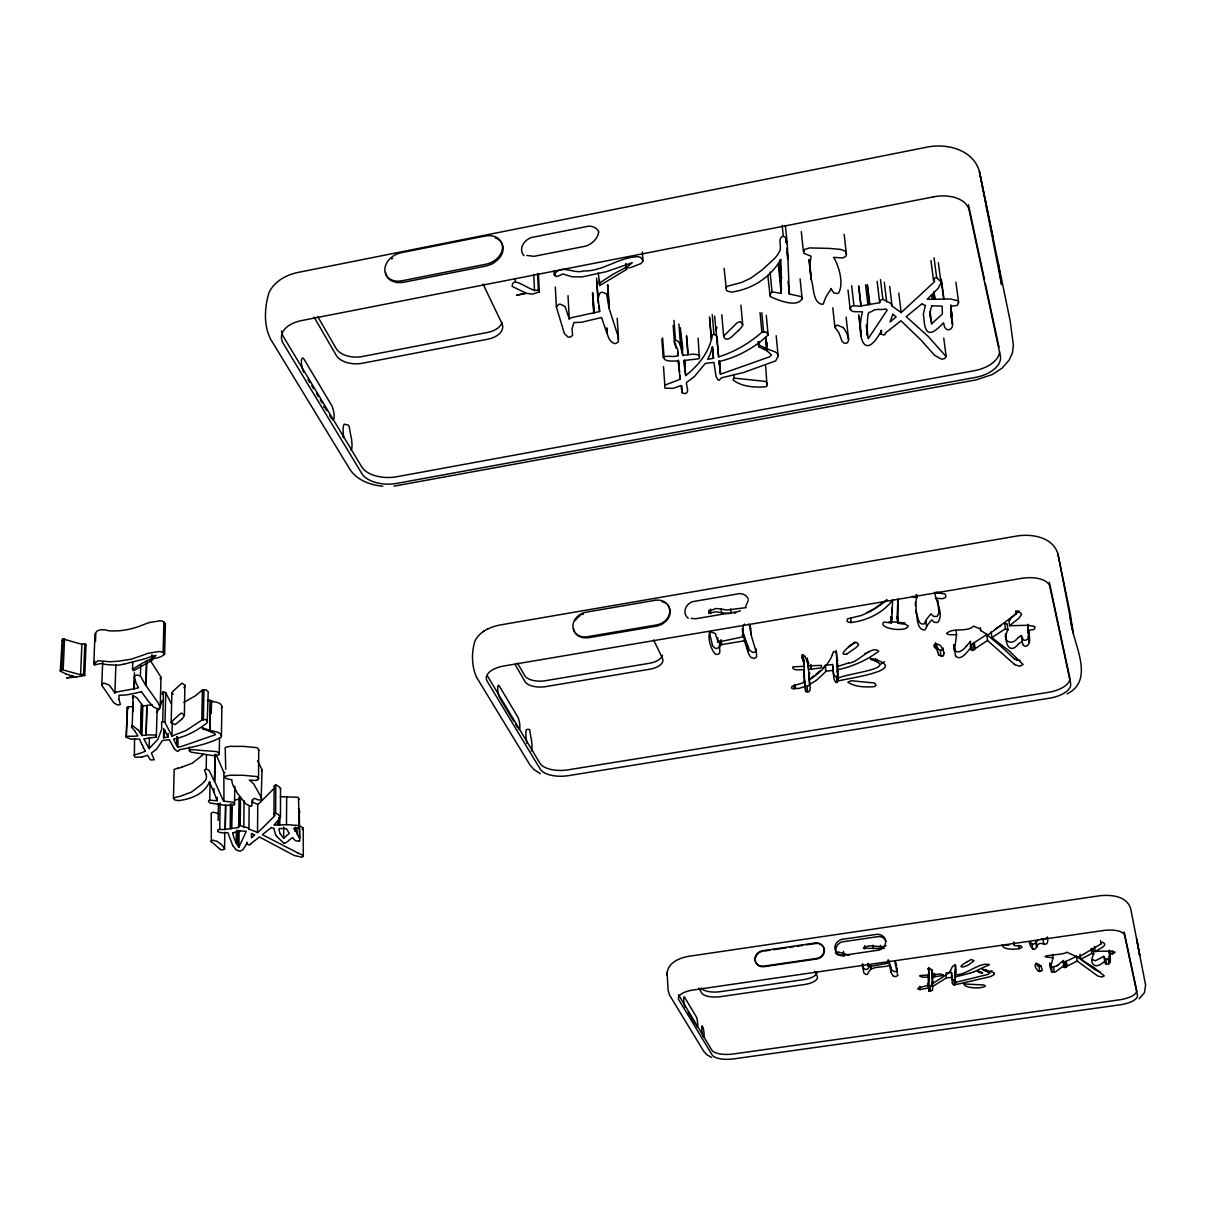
<?xml version="1.0" encoding="UTF-8"?>
<svg xmlns="http://www.w3.org/2000/svg" width="1206" height="1206" viewBox="0 0 1206 1206"><rect width="100%" height="100%" fill="white"/><g stroke="black" fill="none" stroke-linecap="round" stroke-linejoin="round"><path stroke-width="1.5" d="M295.244 831.236L295.259 827.497M295.38 831.507L295.41 827.286M295.696 827.708L296.887 833.648M296.887 828.055L297.113 833.723L299.028 837.597M280.305 796.714L297.686 797.287A3.467 1.568 -0.1 0 1 298.5 797.89L299.661 838.23M955.514 655.853L953.72 644.682M286.681 796.473L286.47 824.768L279.777 824.889M954.459 651.15L956.539 634.793L955.996 630.301M277.666 821.105L277.651 824.859L278.737 824.949L278.767 817.427M277.772 821.241L277.757 824.994L275.149 824.994A25.175 11.05 0 0 0 273.943 825.01L278.315 820.397A83.998 37.492 0.8 0 0 279.295 819.251L280.44 816.779L280.546 788.317L278.134 785.98A26.366 11.909 0.3 0 0 275.767 784.925L274.109 785.739A16.326 7.417 0 0 0 274.094 786.433L273.943 814.759L275.119 815.377L261.898 828.628A67.265 29.818 0.8 0 1 260.692 829.773L257.526 832.562A77.139 33.255 0.6 0 0 248.918 829.17L248.361 828.175A7.387 3.256 0.3 0 0 243.793 826.924M279.807 817.367L279.807 824.934L278.646 824.829M280.094 833.602A62.365 27.587 -0.6 0 1 279.099 828.507L284.752 828.567A47.049 21.075 0 0 0 286.319 828.567L289.289 833.391L283.666 838.245L283.696 827.06M809.166 678.511C810.025 681.556 810.402 688.174 805.171 685.747L804.372 680.712L805.729 691.566C813.794 694.053 808.322 681.963 809.166 678.511L809.874 678.254M280.44 816.779L278.013 814.306A26.502 11.728 0.2 0 0 275.631 813.266L275.767 784.925M252.084 799.819L252.386 803A4.025 1.809 0.4 0 0 252.16 802.653C254.18 794.89 254.511 800.121 260.315 800.075A2.472 1.116 0.3 0 0 261.159 799.729L262.034 769.624L257.496 760.715M946.65 633.436C952.303 627.271 967.091 632.713 973.574 626.125L979.935 628.823L980.825 630.632L987.985 634.959L1016.326 613.688L1015.904 610.703M257.526 832.562L257.752 804.492L260.918 801.658A66.903 30.24 0.9 0 0 262.109 800.483L274.079 788.392M258.506 778.82L258.732 749.981M897.822 600.784L897.158 616.613M945.836 972.925L951.474 972.383L952.288 983.553L953.84 985.046L990.352 976.649L993.473 975.036M951.474 972.383C951.986 974.448 950.825 983.041 955.062 979.076M244.064 800.678L243.778 826.969A11.201 4.93 0.4 0 0 240.175 825.613L238.456 826.05L238.532 827.316M248.933 829.155L249.16 806.633M1047.456 936.941C1049.371 951.685 1039.738 937.499 1036.632 946.996C1034.055 952.966 1029.487 945.866 1029.442 942.037M231.748 804.251L231.431 828.673L230.12 828.612M231.884 804.131L231.567 828.537L238.667 827.482L238.999 799.307L234.582 799.97M217.186 797.151L217.125 800.724L209.301 800.181A3.437 1.538 0.7 0 0 208.502 801.04L209.331 802.578A9.799 4.402 0.7 0 0 210.432 803.06L225.507 805.352L233.934 805.05A3.739 1.673 0.5 0 0 234.522 804.402L234.808 786.222M236.286 843.265L236.421 832.095M237.778 830.587L237.597 845.481L236.572 843.326L236.738 830.286M237.944 830.648L237.763 845.527L238.894 847.125M239.12 830.421L238.924 847.155L246.25 831.356L240.341 830.859M240.205 825.597L240.522 797.392L238.788 797.844L238.863 799.126M800.091 278.978L802.141 298.756C796.97 307.997 778.307 300.309 770.152 296.51L767.8 275.239M234.582 804.04L233.889 802.789A4.492 2.02 0.6 0 0 232.999 802.246L225.16 801.312A20.246 9.135 0.6 0 1 223.954 801.086L223.864 772.292A14.502 6.648 0.6 0 1 223.668 771.93L215.995 754.323M219.658 848.918A5.502 2.397 0.4 0 0 222.356 850.019L224.542 849.099L224.798 832.215M225.733 769.262L225.236 748.187A3.588 1.673 0.8 0 1 225.628 747.283L230.527 746.303A35.532 16.356 0.7 0 1 234.461 746.408L238.577 746.348A135.479 60.541 0.4 0 1 243.235 746.363L256.803 747.645A4.1 1.915 0.5 0 1 257.722 748.323L258.687 749.665A3.98 1.854 0.5 0 1 258.401 750.69M230.452 804.191L230.195 828.703L225.281 829.366L225.628 804.96L225.16 829.487L220.698 829.547A3.166 1.387 0.5 0 1 219.718 829.276L220.125 802.985M214.894 754.459L214.457 781.518L209.377 770.92M215.196 754.564L214.758 781.624L223.246 800.513A14.578 6.543 0.5 0 0 223.427 800.829L223.472 800.89M218.15 820.382L218.422 803.498M189.463 747.147L189.387 750.81L191.045 752.152L212.603 755.529A12.603 5.849 0.9 0 0 216.869 755.423L218.603 754.986A2.246 1.04 0.9 0 0 219.191 754.534L219.567 737.65M221.422 736.037L221.859 706.55M766.021 337.62L766.368 350.132L771.478 355.001L769.714 356.795L720.434 374.207L719.515 360.715M1022.854 644.562L1024.226 645.919A2.774 1.327 -8.1 0 0 1026.487 646.13C1033.452 642.135 1026.608 630.708 1027.874 624.286L1028.643 633.994L1027.844 625.658M209.211 770.694A5.653 2.578 0.9 0 0 206.196 769.217L206.452 754.7M177.011 736.685L176.8 745.866L173.558 739.097C185.92 736.806 197.422 730.474 207.191 722.771L208.216 691.671L206.03 689.832A1.688 0.814 1.3 0 0 204.839 689.772L202.442 689.998L201.794 720.133L186.221 730.429L171.945 736.097L164.996 722.454L165.765 692.711L163.157 691.792A2.095 1.01 1.7 0 0 162.433 692.093L162.252 694.43M209.723 729.901L206.874 730.203L210.854 731.756L209.723 729.901L210.236 700.324L207.402 700.611M210.176 716.47L210.236 712.761M215.361 734.348A6.603 3.09 1 0 0 213.658 733.142L209.919 731.243L210.703 700.822L217.954 702.661A9.467 4.522 1.1 0 1 221.015 704.636L221.768 705.917A8.849 4.221 1.1 0 1 221.482 707.786L221.256 708.088M211.171 713.289L211.351 702.209L210.236 700.324M209.738 799.985L210.055 782.106M211.261 712.535L211.457 701.44A71.35 33.527 1.5 0 0 207.914 699.962M219.613 848.934L213.145 843.1A48.572 21.376 0.2 0 1 211.321 841.924L211.231 813.145L213.417 812.09L217.412 813.387A48.994 21.542 1 0 1 218.995 814.397M213.975 788.709L213.914 792.297L209.377 781.865A43.823 19.884 1.3 0 1 208.97 782.995C203.482 794.332 190.412 799.231 178.684 800.588M201.884 719.726L203.377 719.816L203.935 690.088M711.57 1057.481L706.746 1054.677L703.822 1051.421L669.451 994.92L668.154 990.518L667.159 973.89M667.174 973.483C667.747 962.192 680.712 957.383 690.224 956.087L1097.656 896.058C1109.339 894.249 1127.399 895.304 1130.821 909.339L1145.61 985.196L1144.479 992.598L1139.188 998.749M698.138 338.162L699.314 358.212A1.839 1.085 -5.1 0 1 698.003 358.891L683.606 360.534L685.701 375.579C697.4 366.398 707.756 354.006 711.434 339.383L709.641 318.022M760.036 312.656L761.89 332.253C749.604 343.047 734.469 352.062 718.61 356.87L714.63 316.153M181.488 719.394A24.376 11.547 1.6 0 0 184.382 715.158L184.895 685.325L182.468 683.425A1.93 0.935 1.5 0 0 181.669 683.32L174.84 689.561A83.018 39.677 0.7 0 0 173.016 691.43L171.9 692.892L171.162 722.62L175.126 724.61L181.609 719.424M171.945 736.097L172.262 723.178M178.699 800.573A7.115 3.196 1.1 0 1 174.403 799.714L173.453 798.086L174.146 769.413L177.795 768.237M177.297 736.64L177.614 747.343A167.272 80.591 2.5 0 0 183.583 745.76L215.527 734.665M177.614 747.343L177.825 738.162M667.144 975.277L667.204 972.096M937.846 600.317L938.916 613.13L937.243 616.176A2.668 1.327 -7.3 0 1 936.188 616.583L933.369 616.281L931.047 613.869A123.087 59.667 -8.4 0 0 926.359 619.643L924.263 623.804A1.975 0.98 -7.1 0 1 923.404 624.06C917.66 624.678 918.173 615.965 916.213 612.527M164.996 722.454L162.689 721.474L163.473 691.716M152.077 655.235L151.971 658.823L157.051 658.009A71.154 34.386 1.3 0 1 160.971 656.697L164.604 654.33L165.403 623.668L163.096 621.437A6.271 3.136 2.1 0 0 160.232 620.788L149.484 622.507M168.131 733.384L168.041 737.062L163.534 737.801L163.775 728.56M925.861 620.547L926.57 627.241L924.987 629.773A1.975 0.965 -7.1 0 1 924.128 630.014C916.274 629.08 917.525 616.191 915.972 610.357M146.363 738.464L156.328 737.047L157.127 709.068M156.629 712.384L160.202 707.515L160.986 677.154L149.876 659.863M164.604 654.33L163.112 652.476L163.926 621.799M947.177 973.679C951.866 972.729 950.961 963.669 955.83 965.735L955.574 974.825L955.137 964.453M132.75 662.26L132.524 669.436L133.595 670.732L152.785 659.833L151.76 658.566L146.891 660.707L146.001 685.536L158.001 702.616L160.202 707.515M162.689 721.474L162.373 721.535A2.111 0.995 1.6 0 0 161.649 721.851L161.694 729.298L157.835 739.399L149.092 748.594L149.408 737.575M151.76 658.566L151.85 654.964M779.151 264.416L781.262 287.933L780.87 259.29C770.89 277.29 751.7 289.47 731.484 292.093L728.56 291.475A8.306 5.065 -5.9 0 1 726.434 290.36L724.097 268.305M930.942 260.541L933.534 280.365L934.695 281.541L901.183 312.61L892.078 306.098L890.857 303.415L882.837 299.314L879.943 300.415L879.687 302.706L859.622 306.173L852.521 305.796L850.2 307.877L851.361 310.651A9.437 5.608 -7.9 0 0 853.592 311.645L862.501 311.826C856.411 334.017 863.421 364.363 881.631 330.369L881.164 334.288L884.104 334.966A2.111 1.236 -8.1 0 0 885.144 334.303L885.219 333.127L901.003 320.781L920.871 339.926L934.65 355.348L941.389 359.102L944.358 358.74L946.197 356.659L943.755 338.117M146.408 662.275L145.715 685.43L140.409 675.933L140.74 665.199M141.946 735.524L142.836 705.947L141.735 704.018L140.831 733.625L141.946 735.524L145.971 735.102L146.846 705.51L142.836 705.947M132.208 725.62L133.173 695.877M133.037 711.63L133.248 702.329M134.439 672.782L133.926 688.792L116.364 692.078M134.183 688.852L134.62 678.058M141.765 757.036L135.796 757.217A2.804 1.281 1.7 0 1 134.363 756.509L134.559 738.539M142.067 744.75L139.519 739.097L130.7 739.067L126.238 737.228L127.218 707.636L128.997 706.656A34.853 16.703 2.1 0 0 133.022 706.716M126.238 737.228L127.595 706.897M116.319 692.033A2.668 1.281 2.2 0 0 114.902 692.998L115.882 664.581M742.127 635.26L743.846 634.838L749.243 649.989L752.755 652.416A2.623 1.296 -5.1 0 0 753.856 652.416L755.861 651.542L756.283 649.175M747.569 645.707C747.72 649.928 747.976 657.255 753.268 658.34A2.623 1.281 -5.1 0 0 754.368 658.355L756.554 657.119L756.494 652.943L750.946 634.401L749.966 625.914L748.459 624.18M1029.231 642.512L1028.19 630.753M100.399 663.617L94.55 664.898L94.686 661.31M95.485 641.502L95.771 634.311C94.988 628.823 104.605 629.17 108.555 630.738C120.389 631.733 132.63 629.231 143.604 624.633A75.707 37.311 1.5 0 1 149.469 622.492M119.032 699.48L120.329 704.41A2.382 1.131 2.1 0 1 119.515 704.771A3.211 1.523 2.1 0 1 118.384 704.922A2.578 1.221 2.1 0 1 117.253 704.862L113.59 702.585L101.786 685.189L102.676 662.004M776.182 335.72L778.172 356.237L775.624 360.88L743.71 372.473L721.399 377.855L719.349 380.116A2.156 1.251 -5.4 0 1 718.143 379.965L716.093 376.634L713.892 362.403L705.314 363.398L694.339 376.649L686.531 382.453C685.882 385.679 690.36 392.93 684.722 393.638L682.34 392.915L680.862 385.588L673.25 388.332L665.365 388.196A3.181 1.839 -4.5 0 1 664.612 387.397L664.838 385.151L680.124 379.317L678.36 360.85C674.727 360.865 662.757 362.554 663.993 356.614C674.395 355.303 681.194 360.036 676.898 347.494L675.903 347.69L674.29 341.388A4.764 2.834 -4.8 0 1 675.043 340.318C681.405 340.152 680.953 351.323 682.822 355.423L692.817 354.127L698.756 354.85A2.638 1.553 -5.1 0 1 699.359 355.559L699.661 356.855M94.55 664.898L93.797 664.024L95.018 633.406M891.46 616.281L891.626 619.311L892.651 600.075M76.325 676.988L84.752 675.481L83.576 674.124L80.576 674.787L81.872 644.305L63.014 638.984A4.764 2.337 3 0 0 61.823 640.522M83.576 674.124L84.842 643.627L81.872 644.305M84.752 675.481L86.018 645.014L84.842 643.627M63.014 638.984L61.596 669.556L80.576 674.787M63.164 669.42L64.566 638.848M811.261 279.475L809.859 265.003L811.08 256.185L803.829 253.32L804.432 249.521L809.573 247.923L829.276 248.406L840.642 249.401L845.029 251.014A5.472 3.362 -7.9 0 1 845.873 252.25L846.386 254.948A5.186 3.166 -7.9 0 1 845.512 256.501L842.783 257.994L833.663 257.36C839.225 266.33 843.853 283.817 838.683 292.877A3.271 1.975 -7.6 0 1 837.401 293.465L833.904 292.983L830.738 288.445L830.859 289.365A150.765 88.219 -9.5 0 0 825.522 297.852L823.261 303.957A2.412 1.447 -7.3 0 1 822.221 304.319C812.512 302.962 813.99 286.546 811.261 279.475L809.166 259.576M606.935 333.429L601.598 317.51L581.413 322.273L573.95 322.545L571.991 328.921L572.609 335.223L570.694 336.911A3.844 2.306 -3 0 1 569.277 337.122A3.09 1.839 -3 0 1 567.966 337.002L564.363 333.519L556.373 306.972L558.68 304.409A3.889 2.367 -2.8 0 1 560.097 304.153L565.026 306.399L569.307 319.047L571.418 317.675L599.608 311.54L597.875 296.465L600.618 292.545A3.271 2.005 -3.6 0 1 602.367 292.304L606.075 293.616L606.874 295.53L609.03 308.118L617.879 335.6L618.407 341.75L615.859 343.529A3.211 1.915 -3.8 0 1 614.502 343.514C608.337 341.615 606.844 333.414 606.603 328.047M769.73 295.063L772.021 291.867L781.202 293.405L781.473 287.887M803.799 672.33L803.693 669.722M803.935 669.858L804.673 682.249L791.875 686.38L791.558 687.933A2.608 1.251 -5.5 0 0 792.131 688.475L794.452 688.943L793.895 685.31M943.378 648.135L942.444 649.913M898.214 598.824L897.897 623.276L905.57 624.316L907.952 625.884M1092.41 959.539L1095.455 960.745L1103.746 956.358L1105.495 963.926C1113.696 965.478 1109.007 954.398 1109.55 950.132M955.634 984.021L954.715 976.483L955.574 971.855M955.001 971.915L955.288 981.428L954.715 976.483M280.546 788.498L280.38 789.312M748.202 600.467L745.715 606.422M262.064 769.91L261.385 771.177M725.846 288.204L727.188 286.304L741.961 282.34L750.825 278.119L762.267 269.858L774.493 258.521A34.115 21.135 -6.3 0 0 778.895 252.416C783.026 248.029 776.468 237.703 783.297 236.301L784.458 236.813A7.025 4.357 -6.9 0 1 786.026 238.2L787.412 246.19L789.327 294.008L800.95 296.57A5.924 3.558 -6.9 0 1 801.809 297.581L802.141 298.756M1066.406 966.624C1062.788 954.428 1069.707 967.725 1064.702 967.498L1063.556 967.122L1064.114 965.433L1055.552 971.885L1051.542 971.735L1050.532 968.132L1052.989 957.76L1052.537 954.428M299.043 799.02L298.982 799.307A2.925 1.312 -0.1 0 1 298.53 799.819M1110.093 958.257L1109.369 950.69M1110.048 955.046L1110.108 954.187C1125.861 950.63 1099.103 950.946 1095.244 951.549L1094.52 946.544M1002.352 944.931C1001.885 949.876 1017.427 950.268 1021.934 947.449C1021.723 943.424 1012.98 948.142 1014.291 943.665M748.082 651.647L744.358 640.808L743.846 634.838M837.281 672.571L837.431 670.958L837.884 678.42C844.909 673.415 901.651 668.576 870.626 659.426L870.295 658.461L872.873 658.883A33.678 16.266 -6.1 0 1 874.29 659.531L874.425 659.592A54.541 26.246 -5.9 0 1 875.571 660.179L876.973 660.179C907.048 670.476 847.079 678.435 838.487 680.908L836.678 682.475A1.764 0.844 -5.9 0 1 835.698 682.385L833.934 678.842L832.562 664.521L825.522 665.275L822.552 668.41M837.884 678.42L837.673 663.767M1042.195 970.212C1041.049 961.378 1029.969 961.604 1037.929 970.74M919.771 986.297L920.133 989.583L918.309 989.312A2.095 0.799 -5.8 0 1 917.902 988.965L918.248 987.97L928.695 985.196L928.469 973.649M928.228 975.986L928.695 985.196M928.801 973.83L928.982 981.021M932.012 981.563L931.228 986.207L928.379 986.252L928.062 983.011L928.937 991.166L932.54 990.337L932.585 981.383M1109.957 961.966L1109.173 951.579M950.916 304.892L951.112 311.811L950.841 306.384M907.967 625.899C907.213 632.969 876.792 628.432 883.953 622.04L891.324 623.005L891.807 619.281M210.718 841.426L212.738 840.1L216.974 841.381M970.076 643.356L970.619 641.26L966.157 646.341M970.875 648.994L971.388 647.17C968.026 650.441 960.911 662.139 955.544 655.898M970.905 648.813L972.338 650.456L974.056 649.838M1063.556 967.122L1063.421 960.458L1058.19 964.89M832.366 654.752C828.628 664.642 820.201 672.194 811.744 678.194M598.478 232.502C598.221 237.597 592.417 244.14 585.679 246.145L533.972 256.335L526.841 255.446M953.72 645.27L954.519 649.16M161.001 677.561L160.021 678.646M893.013 975.82L891.038 972.338L888.641 960.609L891.792 970.076L894.385 971.584A2.08 0.799 -5.6 0 0 895.244 971.569L896.616 971.222M101.786 685.189L102.872 683.606A2.095 1.01 2.4 0 1 103.58 683.395M1005.518 633.813C1004.266 643.371 1013.221 644.818 1017.864 637.793M928.439 968.312L929.359 975.021L929.027 968.011M173.453 798.086L177.131 796.925A11.487 5.171 1.2 0 0 181.141 795.945L191.664 791.965L201.508 784.382A71.983 32.818 1.6 0 0 204.342 781.518M1038.306 939.534C1036.497 942.142 1032.351 947.479 1030.226 941.585M719.394 646.582L717.6 648.27A3.136 1.553 -4.7 0 1 716.424 648.436A2.518 1.251 -4.7 0 1 715.369 648.361L712.671 646.024L709.294 632.261M954.73 977.478L954.941 976.453M955.529 981.398L955.318 982.423L987.443 974.523M299.812 826.035A24.014 10.553 -0.1 0 1 303.068 827.813L302.163 829.607M250.531 843.914L259.456 836.994L294.083 855.431L302.163 857.27L303.279 856.019L303.264 828.341M1057.798 553.479L1070.31 614.02L1073.189 632.984L1058.205 555.137C1053.999 536.851 1031.13 533.233 1015.407 536.278L501.108 624.798C490.797 626.577 479.475 631.296 474.832 641.336C471.38 652.732 471.591 666.421 476.611 677.35L530.143 765.237L533.972 769.549L540.378 773.694M994.166 973.92L994.03 973.031M994.166 973.951L993.638 974.87M1050.532 968.132L1049.853 963.157L1050.2 965.071M162.252 700.55L160.368 705.917M1002.201 647.426L986.749 634.567L973.438 643.115L974.086 649.808M933.534 280.365L934.665 278.089L936.67 277.666L940.574 281.42A8.819 5.261 -9.2 0 1 941.012 283.048L938.132 288.37L927.188 299.269L932.193 299.344L931.665 295.5M897.746 975.428L894.807 961.544M916.846 594.709L915.836 603.648L916.319 613.357M719.861 640.672L719.394 645.964M1003.754 623.457L1005.005 623.155A3.829 1.869 -8.1 0 0 1007.146 623.849L1007.96 629.788C1002.849 637.446 1008.02 657.511 1018.678 643.702M247.094 842.451L245.858 845.089A47.848 20.864 0.7 0 1 245.376 845.934L242.994 849.582L240.507 851.029A2.683 1.161 0.3 0 1 238.713 850.908L236.316 849.959L233.21 846.175M159.267 708.495L159.84 707.183M720.841 640.19L721.203 644.682C717.48 647.17 722.093 652.853 718.067 654.225A3.136 1.553 -4.7 0 1 716.907 654.391A2.518 1.251 -4.7 0 1 715.836 654.315C711.525 651.542 706.52 635.864 710.394 632.321A3.166 1.583 -4.6 0 1 711.555 632.125L715.399 633.602L718.067 642.12L743.122 636.783L742.278 628.597M846.099 317.148L848.647 340.032L847.517 342.715A2.156 1.266 -7.5 0 1 846.582 343.107L845.029 343.348A5.924 3.467 -7.5 0 1 843.672 342.821L842.044 341.343L838.848 332.585L834.944 327.399L836.602 325.379A1.734 1.025 -7.4 0 1 837.356 325.138L843.1 327.535M1065.712 961.649L1062.863 962.147M868.848 965.448L868.501 968.418L867.024 969.322A2.487 0.965 -5.4 0 1 866.089 969.428A1.99 0.784 -5.4 0 1 865.26 969.398L863.315 967.951L862.622 963.88M1092.048 951.037L1093.043 949.122L1091.098 948.444L1091.807 953.449L1093.752 954.127L1093.043 949.122M1093.752 954.127C1088.309 963.624 1095.319 970.634 1104.47 961.348M897.716 975.503L895.787 976.558A2.08 0.799 -5.6 0 1 894.912 976.558L893.028 975.835M743.122 625.386L743.122 636.783M189.387 750.81L191.377 749.559L196.126 749.891A84.51 38.155 1.1 0 1 199.035 750.268L216.115 751.519A4.236 1.96 0.9 0 1 217.758 752.122L219.311 754.097M943.167 975.488L932.766 976.905M766.262 315.339L768.132 334.906C754.911 347.524 737.363 357.308 719.213 361.483L720.464 371.87M171.162 722.62L172.292 721.173A83.485 39.135 0.6 0 1 174.116 719.334L180.99 713.168A1.945 0.92 1.4 0 1 181.774 713.259L184.232 715.143M134.801 731.062L131.997 727.61M1046.552 937.665L1044.652 939.278L1041.351 938.75M803.663 660.421L802.623 655.371M803.829 665.215L804.266 669.631C801.613 669.511 791.769 671.184 792.794 666.858L804.221 666.315L803.724 660.632M889.169 965.629C879.777 968.177 870.687 965.147 867.536 974.312A2.487 0.965 -5.4 0 1 866.601 974.433A2.005 0.769 -5.4 0 1 865.772 974.388L863.828 972.941L862.215 964.363M1041.291 965.75L1040.311 966.353M93.797 664.024L98.108 660.692L110.153 661.777L118.731 661.159L131.394 659.169L142.67 655.295A76.144 36.813 1.4 0 1 148.564 653.185L159.388 651.496A6.301 3.105 1.9 0 1 162.267 652.114L163.112 652.476M892.561 600.181C882.747 613.13 866.933 620.577 851.074 622.537L848.753 622.145A6.769 3.377 -6.3 0 1 847.079 621.407L847.486 618.844L861.491 615.422L870.566 611.352L887.028 599.699M733.836 374.418L734.168 378.126L733.007 379.724C740.65 386.674 755.619 387.895 766.127 386.629A2.714 1.568 -6 0 0 767.046 385.95L765.659 365.976M738.585 330.519C735.208 332.555 726.66 344.841 723.645 336.127L736.926 322.967L739.685 321.731A2.367 1.417 -5.9 0 1 740.59 321.896L742.7 324.836L740.921 305.178M825.522 665.275L825.688 671.697L816.447 680.32L809.739 684.36M164.649 624.618L165.403 623.668M626.185 267.762L632.291 262.682L606.558 271.621L581.955 276.943L572.126 276.792L562.946 274.003L556.87 276.581L554.232 274.621C561.107 263.39 573.604 274.41 583.342 270.973C602.894 271.576 618.723 257.149 637.808 256.697A7.628 4.734 -4.2 0 1 641.049 257.692L643.054 261.129L640.793 263.632L630.21 267.717L626.185 267.762L625.944 264.114M835.245 953.011L838.049 951.926L849.235 955.227M928.831 970.016L928.635 968.071M966.534 645.919C964.408 649.295 956.795 655.491 954.534 649.205M950.841 311.796C949.529 316.289 956.433 327.429 949.182 329.675A3.392 1.975 -9.1 0 1 946.409 329.328L944.63 327.323L943.589 322.756C933.791 333.097 925.424 339.022 924.037 319.952L923.359 313.877L925.409 305.284A4.703 2.789 -9 0 1 922.726 304.244L922.213 303.58L906.188 316.65L928.364 336.564L946.197 356.659M832.562 664.521L833.602 674.275L835.11 676.551A1.764 0.859 -6 0 0 836.09 676.626L837.884 675.059L838.487 680.908M804.221 666.315L803.241 654.632L803.181 661.19M1019.251 611.08L1008.804 619.748L1009.618 625.703L1028.281 625.296L1034.522 626.427A3.829 1.854 -8.3 0 1 1035.034 627.195L1033.994 629.562L1028.703 630.225L1028.989 631.718M987.503 970.815L986.402 969.926M884.435 661.747L880.727 664.159M952.062 977.342L946.409 977.885L932.585 986.493M1004.613 622.718L1005.427 628.673L991.905 637.657L1009.256 650.984L1023.125 664.536L1019.688 666.285L1015.256 664.792M945.338 975.368L947.087 973.755M202.05 755.544L192.251 763.232L181.699 767.197M896.676 971.177L897.294 968.132M820.155 670.717L815.859 674.456M932.193 299.344L950.132 298.937L957.881 300.716A4.688 2.759 -9.4 0 1 958.559 301.847L957.413 305.344L950.961 306.234L951.398 308.465M1028.356 635.773L1027.919 639.105L1025.658 640.235A2.774 1.342 -8.2 0 1 1023.412 640.024L1021.331 635.562L1017.728 637.884M944.961 975.684L932.645 983.493L932.027 971.961M1041.894 970.8L1039.693 971.508L1037.869 970.679M886.636 600.362L875.42 608.427L867.265 612.331M886.184 945.806C878.692 948.745 870.008 942.911 863.36 948.187L881.812 948.594M151.971 658.823L156.011 655.446L154.202 655.763A51.27 24.874 1.6 0 0 146.077 658.446L123.736 664.25M930.052 315.821L931.695 323.796L942.399 313.937L942.172 306.143L931.68 305.827M743.635 624.753L744.675 624.09M974.418 649.099L987.533 640.492L986.749 634.567M855.024 641.954L850.29 645.451M807.779 661.476L808.563 669.375L820.834 668.018L821.678 665.848A2.171 1.055 -5.8 0 0 821.211 665.365L808.201 665.893L807.673 660.948M867.883 963.971L868.441 966.715L888.49 963.127L888.37 960.594M391.739 259.004L392.553 258.37M1009.618 625.703L1018.889 618.256L1021.407 614.653A7.191 3.528 -8.2 0 0 1021.105 613.568L1018.075 611.065L1016.085 611.683L1015.437 612.904L1016.326 613.688M928.997 971.659L928.364 968.117M710.877 610.432L708.706 612.301L709.098 613.191L715.776 611.819L728.816 613.688M1036.874 946.936L1036.21 941.901M299.751 812.98L299.54 810.432M1056.486 966.066L1058.19 964.906M598.93 283.591L602.714 280.998A297.158 170.031 -6.8 0 1 609.829 276.31A237.22 137.816 -6.2 0 1 613.161 274.214L626.02 267.355L626.803 269.315L599.759 285.566L598.251 272.692M1001.07 625.266L997.739 627.512M1103.746 956.358L1105.706 959.267L1108.811 958.529L1109.188 956.388M710.907 610.417L715.475 608.668A4.236 2.156 -4.7 0 1 717.374 608.593L727.293 610.025L746.197 607.583M849.597 645.934L848.331 646.778M132.524 669.436L133.836 668.561A246.401 115.851 -0.3 0 1 141.298 663.843L146.891 660.707M997.211 627.874L994.995 629.336M811.668 678.239L809.437 679.656L808.864 673.792L809.95 673.144M813.96 675.903L811.382 677.516M966.745 962.026C953.81 969.262 966.308 967.725 971.237 962.78A16.763 6.512 -6.2 0 0 973.77 960.669M1018.542 643.793L1022.145 641.471L1021.331 635.562M966.79 961.996L971.327 959.418L973.724 960.669M1065.561 961.604L1076.536 956.373M1066.24 966.564L1077.169 961.061L1076.476 956.087M1100.55 940.605L1101.048 943.951L1077.923 957.504M1095.244 951.549C1097.128 949.574 1109.731 945.414 1102.525 942.293L1100.942 942.7L1101.048 943.951M580.222 615.588L577.538 617.668A14.216 11.97 -27.4 0 0 575.262 620.562M1067.114 693.872C1098.138 678.465 1068.546 636.949 1070.31 614.02M943.077 655.853L943.122 655.838A1.93 0.935 -7.2 0 0 943.574 655.491L943.981 652.928M789.282 293.947L788.061 281.3M483.289 631.537L484.405 630.889M486.802 629.502L487.767 628.929M1091.807 953.449L1080.757 959.237L1080.048 954.248M991.95 970.694L989.734 971.689M1078.134 957.383L1066.813 952.167C1065.923 955.016 1029.517 955.77 1052.989 957.76M721.203 644.682L744.358 640.808M846.959 653.878L855.657 647.878A21.03 10.357 -6.1 0 0 858.612 644.592L856.984 642.602A1.93 0.95 -6.3 0 0 856.245 642.512C852.612 642.783 835.698 656.818 846.898 653.908M740.439 610.794L738.645 611.427M1056.396 966.127L1051.421 967.152L1050.2 965.102M183.84 702.405L195.357 695.817L202.442 689.998M864.853 653.727L865.848 653.245M867.551 652.401L869.255 651.572M932.087 978.533L932.977 978.111M848.406 663.014C858.009 663.3 871.199 644.532 878.752 651.21C866.888 660.195 852.341 666.752 837.552 669.737M761.89 332.253L765.117 331.936A2.02 1.191 -6.2 0 1 766.307 332.072L768.132 334.906M582.106 614.623L583.312 614.155M848.361 663.029L837.296 666.586L836.135 650.456M1014.11 945.248L1013.718 941.871M203.377 719.816L204.296 719.515A1.688 0.799 1.1 0 1 205.487 719.575L207.688 721.384M973.815 971.87L989.327 964.679C979.815 961.664 967.287 974.689 955.77 974.84M970.167 973.152L973.785 971.87M804.93 686.546L798.568 688.505L794.166 688.234M942.112 650.079L939.549 650.215M538.419 273.762L539.308 291.927L532.374 294.158L526.675 293.314L516.47 295.304L525.771 292.983L512.188 286.425C512.113 273.747 531.997 293.872 538.358 289.832L537.559 273.461M955.589 976.875L969.986 973.212M905.013 622.884L889.184 621.693M85.023 645.316L86.018 645.014M987.533 974.508L988.618 974.177M716.304 335.75L713.937 334.198L712.535 334.755L711.434 339.383M713.485 358.288L707.756 359.313A131.876 78.556 -3.2 0 0 712.414 346.861L713.485 358.288L712.55 347.072M942.579 656.064L938.675 654.964M926.585 626.517L927.082 625.628A123.223 59.516 -8.3 0 1 931.786 619.854L934.092 622.266L936.926 622.567A2.668 1.327 -7.3 0 0 937.982 622.16C944.177 613.507 935.66 601.447 934.665 592.282M237.054 831.296L235.411 831.703A3.075 1.357 0.4 0 1 234.115 832.637L232.879 832.879M219.356 829.336L218.286 829.668A2.759 1.206 0.6 0 0 217.593 830.225L217.804 831.296M836.693 660.692L837.808 660.466M1020.11 660.315L1017.095 660.179M238.064 831.266L239.979 830.904M758.378 345.444L762.524 346.604A86.802 50.26 -5 0 1 767.694 349.8L765.011 349.755L758.875 346.876L758.031 341.705M954.986 969.895L955.891 969.745M298.756 841.2L299.043 841.155A1.824 0.799 -0.2 0 0 299.736 840.899L299.194 809.693M1040.235 966.368L1037.522 966.006L1036.225 962.976M134.288 688.732L138.569 687.767L136.7 684.254A82.219 40.024 1.2 0 1 135.735 682.099L134.137 677.033L136.112 675.179A2.804 1.357 2.1 0 1 137.59 675.134L140.409 675.933M738.102 611.548L695.726 618.753L691.144 618.376M126.615 736.489L128.017 736.248A35.049 16.477 1.9 0 0 138.027 735.886L134.635 730.881M892.184 612.769L891.792 608.231M803.241 654.632L802.412 654.768L802.985 660.677L803.814 660.541M206.196 769.217L204.447 770.016L206.075 774.358M795.327 688.792L795.025 684.405M256.411 780.388L258.024 779.664A4.01 1.824 0.4 0 0 258.461 778.518L257.481 777.192A4.131 1.884 0.4 0 0 256.561 776.528L242.919 775.277A136.188 59.667 0.3 0 0 238.23 775.277L234.1 775.322M734.168 378.126L764.694 381.292A5.141 2.97 -6 0 1 766.398 382.242L767.408 384.458M970.091 643.929L972.051 644.486L973.438 643.115M833.165 670.4L826.11 671.154M764.589 951.006L770.031 950.207M773.664 949.68L786.357 947.81M789.99 947.283L793.623 946.74M797.256 946.213L802.699 945.414M806.332 944.871L815.407 943.544A8.412 7.673 -24.1 0 1 818.135 943.574M920.268 975.473L929.359 975.021M733.957 613.176L735.735 612.919M716.364 327.911L717.223 327.791M275.631 813.266L273.988 813.96A16.417 7.311 -0.1 0 0 273.943 814.759M394.045 486.154L975.94 379.92L992.237 374.584L1001.975 368.267L1009.136 360.112L1012.422 353.041L1013.402 345.323L1010.191 321.113L979.408 171.493C973.332 149.423 946.273 142.866 926.268 147.283L298.621 272.315C286.546 274.651 274.44 281.209 268.953 292.681C264.581 307.485 263.451 325.153 270.626 339.203L349.951 469.405C357.082 480.274 370.378 485.098 382.83 486.199M158.815 708.661L158.438 708.706A2.668 1.266 1.7 0 1 157.293 708.706L153.509 707.002L149.484 702.48M808.94 663.36L807.99 663.481L809.437 679.656M231.1 779.679L226.065 778.503L224.813 776.935A3.603 1.643 0.7 0 1 225.221 776.197L230.135 775.232A35.713 16.13 0.6 0 1 234.1 775.322M883.033 948.474L884.435 948.293M1038.984 966.549L1039.693 971.508M766.745 348.067L763.187 348.459L767.257 350.931L765.674 336.836M298.545 841.23L295.349 840.657L292.47 837.537L288.852 840.371A63.601 27.934 0.5 0 1 288.144 841.23L285.249 843.115A2.246 0.98 -0.1 0 1 283.681 842.964M917.208 597.724L912.233 596.352M133.399 695.847L136.896 697.822L141.373 703.882L140.469 733.504L138.072 729.841M132.434 725.575L138.102 729.947M929.178 977.131L922.349 977.192L919.665 976.001M956.554 634.748L949.318 634.703A7.703 3.769 -7.4 0 1 947.539 634.055L946.65 633.436M146.197 738.645L143.785 738.826L149.092 748.594M119.424 695.259L125.56 695.018A119.349 58.793 2.9 0 0 141.464 691.731M286.606 824.633L297.671 825.417A3.482 1.538 -0.2 0 1 298.485 826.02L298.982 827.422A2.94 1.296 -0.2 0 1 298.319 828.025L293.827 828.492L294.385 829.577M982.423 972.533L982.498 973.393L979.347 972.383M1008.804 619.748L1010.598 619.733M152.288 704.967L147.042 705.284L146.167 734.876L155.001 734.997A2.186 1.01 1.6 0 1 155.68 735.449L156.358 736.776M935.404 598.327L942.76 598.658L945.037 597.633A4.206 2.111 -7.5 0 0 945.806 596.593L945.504 594.799A4.447 2.231 -7.5 0 0 944.871 593.97L935.886 592.508M283.651 842.979L276.928 836.602M940.74 592.628L936.052 592.252M250.773 806.347L245.873 803.95L237.582 793.548A44.893 20.366 0.1 0 1 237.19 792.855L234.175 787.126M100.867 663.526L102.374 663.737A48.391 23.185 2.6 0 1 106.083 664.551L117.178 665.26A38.833 19.1 2.5 0 0 123.705 664.205M1004.643 944.72L1008.97 945.127M1077.682 957.142L1094.988 969.76L1100.309 972.111M76.219 676.958L66.481 677.923L73.747 676.31A87.194 43.084 2.6 0 1 66.224 674.109M987.578 970.724L993.669 972.579M897.882 617.578L897.158 616.658M801.839 655.34L802.985 660.632M210.191 730.399L217.487 732.208A9.527 4.462 1 0 1 220.562 734.153M842.074 955.906L838.607 954.896M985.408 970.92L982.227 969.368L983.704 969.443A17.969 6.889 -6.2 0 1 984.488 969.699L984.518 969.714A32.441 12.407 -6.1 0 1 985.694 970.152L985.98 970.272M985.543 970.951L987.503 971.614M979.543 972.443L977.192 971.162L979.197 971.403A25.13 9.618 -6.1 0 1 980.026 971.689L982.498 972.729M662.109 601.613L664.084 602.322M866.466 326.208C868.576 352.454 865.787 315.957 868.908 312.429L871.471 311.661A3.874 2.291 -8 0 0 872.647 310.741C876.928 308.178 880.998 310.485 885.732 308.887L887.224 310.063L868.184 338.69L866.421 325.062M1017.08 660.164L1013.869 658.536M66.24 674.094L60.3 671.079L62.124 641.004M837.673 954.579L836.482 954.127M495.304 237.929L496.133 238.245M223.909 772.383L224.361 772.503A20.14 9.271 0.7 0 0 224.874 772.609M767.091 348.836L775.548 352.077A11.382 6.663 -6.2 0 1 777.659 354.338L778.172 356.237M937.982 649.099L939.534 650.2M987.217 971.508L989.96 973.363M805.231 656.426L807.96 663.888M807.387 658.039L807.658 663.767M749.966 624.452L750.75 628.944M951.021 310.439L952.499 324.218M210.929 701.937L211.924 702.45M803.829 671.184L804.508 675.722M297.656 852.838L262.365 834.688L269.858 828.733A12.603 5.578 0.2 0 0 271.305 827.422A3.859 1.703 0 0 0 274.094 828.326A122.53 54.315 -1.2 0 0 274.184 829.894L275.677 834.869M173.106 694.309L171.9 692.892M128.379 708.555L127.218 707.636M1080.757 959.237L1093.872 967.468L1104.274 975.91L1101.922 977.011L1097.988 976.136L1077.169 961.061M1013.733 663.737L1015.196 664.762M1014.276 658.823L1002.231 647.471M1013.688 663.692L987.533 640.492M928.62 970.317L928.258 968.72A3.121 1.206 -5.9 0 1 928.846 968.252L931.092 969.111L932.54 974.659M276.822 836.255L276.023 835.155M936.278 648.858L937.002 650.215M935.871 648.481L934.409 646.898M935.705 648.3L935.494 642.919M805.216 656.411L803.06 655.446L801.93 657.27M873.325 948.594L872.978 945.218M1005.427 628.673L1005.819 629.11A3.844 1.869 -8 0 0 1007.96 629.788M934.56 647.064C931.454 642.481 940.921 643.582 941.524 647.26M283.666 838.245L280.169 833.602M220.562 734.153L221.316 735.404A8.894 4.176 1 0 1 221.03 737.258C208.502 743.996 193.412 747.027 179.287 749.71L178.488 751.172A1.884 0.874 1.3 0 1 176.905 751.097L174.659 749.077A31.733 14.774 1 0 1 174.207 748.459M141.404 691.671L148.986 702.118M295.41 831.024L294.731 829.683M303.279 856.019L302.932 855.536A24.135 10.402 -0.1 0 0 297.565 852.898M133.263 698.364L132.946 697.897A4.764 2.276 2 0 1 133.037 695.847M174.207 748.459L169.353 739.745L162.478 740.469L156.524 749.212L151.413 753.057L154.232 759.78L150.403 759.931L147.449 755.167A40.19 18.633 1.9 0 1 141.826 757.067M941.826 647.712L942.383 648.602M114.872 692.998L111.314 687.767A124.806 58.536 3.4 0 0 109.173 685.098L104.605 683.289A2.201 1.055 2.4 0 0 103.806 683.35M307.967 379.408L309.867 382.543M311.751 385.679L313.635 388.799M316.469 393.503L318.354 396.638M320.238 399.774L322.123 402.91M324.007 406.045L326.841 410.749M329.675 415.437L331.56 418.572M499.812 698.048L513.666 721.082M515.52 724.143L517.359 727.218M688.174 1012.045L695.937 1024.934M145.353 751.082L143.559 748.067A20.155 9.347 1.5 0 1 143.408 747.795L143.408 747.795M487.073 675.3L540.032 763.368A23.08 10.718 -2.8 0 0 568.162 769.82L1048.436 692.319A24.12 11.306 -8.1 0 0 1069.737 677.501L1049.341 582.302M678.465 994.694L711.796 1050.079A18.437 6.814 -4.2 0 0 733.519 1053.954L1119.274 999.849A19.16 7.085 -7.2 0 0 1136.67 990.277L1124.188 932.012M698.847 988.106L701.666 992.96A16.206 6.286 -4.1 0 0 720.811 996.608L804.161 984.578A16.311 6.347 -4.8 0 0 817.201 976.242L814.834 971.282M314.118 317.133L336.263 355.393A20.819 12.316 0.5 0 0 362.569 363.232L487.646 339.218A20.939 12.588 -1.5 0 0 501.907 323.434L483.033 284.043M515.052 664.431L524.942 681.496A17.02 8.336 -2.6 0 0 545.775 686.591L649.733 669.209A17.14 8.457 -3.8 0 0 662.471 658.401L653.637 639.979M317.796 316.681L336.218 348.624A20.804 12.346 0.6 0 0 362.478 356.494L487.39 332.464A20.909 12.618 -1.5 0 0 502.043 322.515M517.51 663.119L524.685 675.571A17.005 8.367 -2.6 0 0 545.504 680.697L649.341 663.285A17.125 8.487 -3.8 0 0 662.441 655.084M942.459 648.738L943.077 650.004M232.848 845.768L227.859 832.622L223.336 832.879A7.613 3.347 0.5 0 1 217.939 831.643M165.765 692.711L171.388 703.987M935.856 643.386L936.595 645.135M252.039 803.392L251.813 806.075A1.824 0.814 0.3 0 1 251.089 806.286M298.44 808.412L299.043 809.633M168.041 737.062L164.483 729.675A109.354 50.818 2.6 0 1 163.594 737.801M943.017 649.853L943.981 652.883M538.358 289.832L539.308 291.927M920.133 989.583L928.62 987.955L928.937 991.166M250.773 843.974L249.612 845.044L247.622 844.441A30.693 13.417 0 0 1 247.155 842.451M142.368 744.886L143.514 747.81M1022.839 644.517L1022.145 641.471M937.379 651.21L937.771 652.28M936.655 645.316L937.529 647.818M214.035 792.282L215.964 797.679M937.771 652.295L938.645 654.888M937.951 649.069L937.484 647.652M216.13 797.648L217.125 800.724M895.741 962.222L896.706 965.765M992.855 236.557L979.408 171.493L1001.553 284.661L998.191 262.576M943.303 974.855L940.318 973.981L932.54 974.719L931.982 969.745M802.126 658.31L801.884 656.999M968.463 204.779L984.518 279.686M985.302 283.335L998.99 347.283M848.451 338.63L848.617 339.595M1112.218 950.841L1112.716 954.172M1109.445 951.202L1110.259 958.303M1108.148 958.996L1108.872 963.956M1105.706 959.267L1106.445 964.242M1028.401 630.844L1029.231 636.768M1028.537 636.497L1029.366 642.391M1066.27 961.499L1066.963 966.473M1064.009 962.539L1064.702 967.498M1053.592 967.287L1054.27 972.247M1051.421 967.152L1052.099 972.111M1050.019 963.202L1050.697 968.177M955.891 282.189L958.664 302.691M1043.1 939.444L1043.793 944.494M1035.954 941.961L1036.632 946.996M951.037 308.796L952.001 315.912M950.825 312.505L952.243 323.163M991.121 631.718L991.905 637.657M1032.125 944.192L1032.788 949.212M941.328 279.264L943.951 298.952M941.072 279.49L943.695 299.178M938.343 262.697L940.966 282.49M934.062 257.828L936.67 277.666M980.433 627.648L980.825 630.632M1018.829 945.519L1019.281 948.866M932.751 293.691L933.504 299.269M974.342 642.964L975.111 648.858M930.097 311.359L931.695 323.796M971.584 644.562L972.338 650.456M970.287 645.406L970.845 649.838M953.931 645.346L954.67 651.255M803.799 673.898L804.673 682.249M898.756 292.983L901.183 312.61M940.288 650.426L941.012 656.305M889.681 286.425L892.078 306.098M884.284 282.234L886.666 301.937M880.47 279.581L882.837 299.314M916.198 594.573L916.56 597.603M877.124 281.209L879.687 302.706M880.742 330.73L881.164 334.288M953.825 980.071L954.413 985.016M867.476 284.752L869.782 304.455M867.235 284.978L869.541 304.681M865.561 284.842L867.913 304.711M946.032 974.584L946.409 977.885M866.601 324.535L867.431 331.65M858.838 286.078L861.099 305.766M858.582 286.304L860.858 306.007M859.154 316.605L861.401 336.112M858.687 314.706L861.129 335.992M934.364 973.348L934.756 976.649M934.168 973.468L934.544 976.785M891.279 616.311L891.626 619.311M931.861 970.031L932.645 983.493M890.646 617.005L891.324 623.005M851.662 285.732L853.908 305.435M929.871 986.523L930.429 991.453M844.155 234.371L846.416 254.391M847.999 290.028L850.215 309.716M876.943 659.185L877.259 662.124M875.164 658.401L875.496 661.34M832.788 307.816L834.944 327.399M890.782 967.408L891.324 972.398M890.691 969.006L891.038 972.338M888.129 959.765L888.49 963.127M850.607 618.03L851.074 622.537M809.015 259.607L811.11 279.506M880.41 945.293L880.651 948.775M801.312 231.658L803.422 251.722M870.717 964.8L871.064 968.132M870.37 964.936L870.717 968.282M868.094 963.368L868.441 966.715M864.476 945.579L864.823 948.956M836.451 676.596L837.054 682.43M785.392 225.612L787.262 243.944M785.965 238.984L786.342 242.632M786.885 248.089L788 259.019M785.649 238.773L786.01 242.421M786.93 251.526L787.669 258.808M782.181 225.311L783.297 236.301M779.724 260.074L781.533 278.194L779.769 261.913M778.925 264.461L781.262 287.933M778.518 266.36L781.202 293.405M843.507 951.338L844.004 956.403M843.13 952.891L843.461 956.268M810.809 664.566L811.231 668.983M810.568 664.762L810.99 669.179M770.091 272.028L772.021 291.867M807.085 686.214L807.658 692.048M805.171 685.747L805.729 691.566M767.001 342.308L767.363 346.047M765.478 340.785L765.84 344.524M761.8 312.821L763.654 332.419M759.192 341.479L759.539 345.233M758.529 343.122L758.875 346.876M750.434 628.401L750.946 634.401M721.791 314.751L723.645 336.127M747.223 645.602L747.72 651.557M719.319 361.212L720.434 374.207M717.148 337.243L717.464 340.966M719.168 360.775L720.118 371.93M716.062 326.977L716.379 330.715M716.861 336.323L718.61 356.87M712.279 314.585L713.937 334.198M709.49 316.937L711.284 338.313M832.366 654.707L833.497 651.572L836.512 652.22L837.296 666.586M730.715 608.924L730.957 613.613M721.173 608.638L721.535 613.176M721.263 639.964L721.625 644.456M717.721 637.642L718.067 642.12M710.349 609.045L710.711 613.598M708.872 610.191L709.113 613.221M686.711 335.796L688.189 354.504M686.38 336.127L687.857 354.835M684.782 360.202L685.37 367.619M684.541 360.715L685.701 375.579M682.295 343.71L682.732 349.318M681.375 336.715L682.822 355.423M680.425 328.138L682.325 352.484M680.048 327.942L681.933 352.288M678.903 324.082L680.651 346.785M681.767 385.528L682.34 392.915M678.541 360.458L679.551 371.885M679.837 375.594L680.124 379.317M677.697 352.242L677.983 355.981M678.224 360.247L678.948 369.564M673.958 320.389L675.45 340.002M675.616 343.936L675.903 347.69M673.174 325.394L674.606 344.192M662.607 337.891L663.993 356.614M661.823 339.022L663.21 357.745M663.481 366.609L664.838 385.151M642.406 251.979L643.054 261.129M625.778 263.707L626.02 267.355M261.853 798.478L253.969 784.382A64.295 28.929 1 0 0 252.144 782.362L249.295 780.161A5.759 2.623 0.5 0 0 250.607 780.116A22.386 10.281 0.4 0 0 256.411 780.433M617.186 318.248L618.572 339.685M607.854 284.842L609.332 308.299M607.538 284.676L609.03 308.118M607.055 328.198L607.281 331.771M599.412 280.124L599.759 285.566M598.508 293.51L598.734 297.113M599.276 306.128L599.608 311.54M597 281.812L598.282 303.354M596.578 278.058L597.799 297.972M592.915 293.103L594.106 312.927M592.749 293.284L593.955 313.108M592.478 293.194L593.669 313.017M568.011 295.651L569.307 319.047M224.557 848.949L223.834 847.366A49.25 21.241 0.9 0 0 217.02 841.366M554.639 272.33L554.835 275.993M555.318 287.088L556.373 306.972M554.036 270.973L554.232 274.621M533.745 274.425L534.529 290.797M951.549 311.721L951.73 315.791M515.279 278.661L515.444 282.31M836.949 663.858L837.13 671.003M915.354 602.322L915.444 605.683M1029.004 633.934L1029.02 636.678M804.266 669.631L804.266 675.586M688.249 618.256A11.08 9.392 -24.2 0 1 692.289 601.719L739.911 593.548A11.125 9.437 -22.9 0 1 748.293 599.096M527.037 743.409A11.397 2.487 80.7 0 1 526.434 729.494L529.133 729.359A8.924 4.161 -61.3 0 1 529.886 730.61L530.715 736.353A11.397 2.487 80.7 0 1 531.273 750.991M573.483 628.643A14.216 11.97 -27.4 0 0 578.533 636.044L582.98 637.748L587.94 637.823L657.195 626.035L661.808 624.391L666.074 621.12A14.291 12.075 -25.4 0 0 667.385 604.749M664.777 602.683A14.291 12.075 -25.4 0 1 665.863 603.392M518.58 729.163A6.693 1.477 80.6 0 1 518.279 728.756M519.123 729.479A6.693 1.477 80.6 0 0 519.741 724.354A6.693 1.477 80.6 0 0 517.796 716.997L499.359 686.124A6.829 1.538 80.4 0 0 497.671 688.46A6.829 1.538 80.4 0 0 499.495 697.46M742.806 324.851A26.713 15.979 -5.5 0 1 738.479 330.474M929.916 315.836A81.345 47.441 -10.2 0 1 931.801 305.827M843.175 327.504A65.064 38.2 -6.5 0 1 848.391 338.645M524.007 255.642A13.658 10.598 -25 0 1 530.911 237.627L588.935 226.125A13.703 10.658 -24 0 1 598.915 232.095M342.971 435.758A13.899 3.648 78.8 0 1 343.378 437.522M343.921 437.778A13.914 3.618 78.8 0 1 344.268 424.195L348.097 424.994A10.824 6.075 -63.9 0 1 349.212 426.834L350.554 434.341A13.914 3.618 78.8 0 1 351.097 450.471M385.588 272.466A17.487 13.462 -27.6 0 0 391.347 280.742L396.684 282.551L402.683 282.46L486.923 265.863L492.561 263.737L497.822 259.742A17.593 13.613 -26 0 0 496.962 238.622M281.495 330.866A30.24 18.06 1.4 0 0 283.274 336.429L361.755 466.933A28.024 15.633 -0.3 0 0 396.94 476.717L974.237 370.709A29.351 16.809 -9.2 0 0 999.578 351.76M323.766 406.603A8.201 2.186 78.6 0 1 324.203 407.432M332.419 419.643A8.201 2.156 78.6 0 0 334.122 415.12A8.201 2.156 78.6 0 0 331.469 405.156L304.198 359.494A8.427 2.261 78.3 0 0 301.394 361.076A8.427 2.261 78.3 0 0 303.731 372.277M60.406 671.079A4.779 2.306 2.9 0 1 61.491 669.511M118.987 699.48A77.47 37.1 1.3 0 1 119.123 695.485M145.444 751.127A46.748 21.738 2 0 1 133.972 754.986M132.057 727.595A4.794 2.246 1.8 0 1 132.072 725.575M185.046 685.34A24.241 11.698 1.8 0 1 183.975 687.661M206 774.373A27.828 12.663 1.2 0 1 204.447 781.533M181.789 767.242A11.427 5.246 1.3 0 1 177.764 768.192M203.241 754.398A71.591 33.271 1.7 0 1 202.035 755.544M234.024 787.141A56.23 25.673 0 0 1 231.914 779.785M236.436 843.25A152.001 67.37 -1 0 1 232.728 832.879M251.617 801.9A76.732 33.753 0.7 0 1 257.783 804.477M837.673 954.79A8.698 7.945 -22.6 0 1 841.502 941.992L879.249 936.459A8.728 7.975 -20.6 0 1 886.018 941.298M758.951 952.77A8.382 7.628 -26.9 0 0 755.619 962.026A8.382 7.628 -26.9 0 0 764.061 966.669L816.854 958.966A8.412 7.673 -24.1 0 0 819.432 943.891M760.142 952.092A8.382 7.628 -26.9 0 1 762.765 951.278M701.304 987.985A16.191 6.301 -4.1 0 0 720.434 991.649L803.709 979.604A16.296 6.377 -4.9 0 0 816.99 972.217M691.611 1018.904A5.352 0.935 81.8 0 1 691.792 1019.613M696.902 1026.547A5.352 0.935 81.8 0 0 697.701 1023.502A5.352 0.935 81.8 0 0 696.209 1016.658L684.571 997.196A5.442 0.965 81.7 0 0 683.727 1000.241A5.442 0.965 81.7 0 0 685.264 1007.221M251.572 833.542L251.451 837.778A44.743 19.507 -0.2 0 1 253.727 835.788L254.783 834.974L251.572 833.542M985.046 986.312C980.644 989.267 963.73 987.85 963.911 983.96L983.523 984.955A3.392 1.281 -6.2 0 1 984.548 985.347L985.046 986.312M875.767 685.264L875.239 686.214A2.201 1.055 -6.3 0 1 874.606 686.561C866.119 687.45 854.421 687.028 847.863 682.099L851.285 680.742L873.702 682.913A4.221 2.02 -6.3 0 1 875.043 683.546L875.767 685.264M892.847 314.238L890.118 321.972L896.148 316.922L892.847 314.238M897.204 617.291L897.852 623.306L897.204 617.291M842.677 939.278L841.592 939.504A8.713 8.035 -22.4 0 0 839.934 940.107A8.713 7.96 -22.6 0 0 835.019 949.318A8.713 7.96 -22.6 0 0 843.16 955.333L878.933 950.102A8.744 7.99 -20.7 0 0 885.626 941.102A8.744 7.99 -20.7 0 0 877.259 934.273L842.677 939.278M485.053 236.029L401.236 252.717A17.502 13.462 -27.6 0 0 384.835 270.069A17.502 13.462 -27.6 0 0 401.824 280.802L486.124 264.174A17.608 13.613 -26 0 0 502.51 246.748A17.608 13.613 -26 0 0 485.053 236.029M933.444 196.864L301.621 320.57A30.286 18.015 1.3 0 0 283.259 343.424L361.845 473.596A28.055 15.588 -0.3 0 0 397.075 483.35L975.172 377.463A29.381 16.763 -9.2 0 0 1000.362 355.921L969.081 210.07A31.718 19.567 -9.8 0 0 933.444 196.864M654.979 600.332L586.01 612.196A14.231 11.97 -27.4 0 0 572.94 626.803A14.231 11.97 -27.4 0 0 587.367 636.723L656.667 624.919A14.306 12.09 -25.4 0 0 669.737 610.251A14.306 12.09 -25.4 0 0 654.979 600.332M1021.588 578.367L504.138 665.938A24.572 12.045 -2.2 0 0 487.284 681.405L540.288 769.202A23.11 10.688 -2.8 0 0 568.448 775.639L1049.28 698.244A24.15 11.276 -8.1 0 0 1070.611 683.44L1049.853 586.689A25.703 12.784 -8.4 0 0 1021.588 578.367M203.075 728.138L202.171 728.288L202.91 729.208L210.944 731.017A71.742 33.075 1.4 0 0 205.894 728.997L203.075 728.138M815.166 943.002L762.494 950.75A8.382 7.628 -26.9 0 0 754.941 959.644A8.382 7.628 -26.9 0 0 763.79 966.142L816.598 958.438A8.427 7.673 -24.1 0 0 824.15 949.514A8.427 7.673 -24.1 0 0 815.166 943.002M1102.857 930.58L693.465 989.945A19.356 7.477 -4 0 0 678.812 999.789L712.158 1054.979A18.452 6.799 -4.2 0 0 733.896 1058.853L1120.012 1004.824A19.175 7.07 -7.2 0 0 1137.424 995.282L1124.58 935.389A20.14 7.809 -7.4 0 0 1102.857 930.58M1139.685 955.408L1136.67 938.841L1139.7 955.393M934.906 299.284L933.941 292.033L934.906 299.284M701.651 1028.733A5.563 0.965 81.8 0 0 703.656 1036.904A5.563 0.965 81.8 0 0 703.309 1028.552A5.563 0.965 81.8 0 0 701.651 1028.733"/></g></svg>
